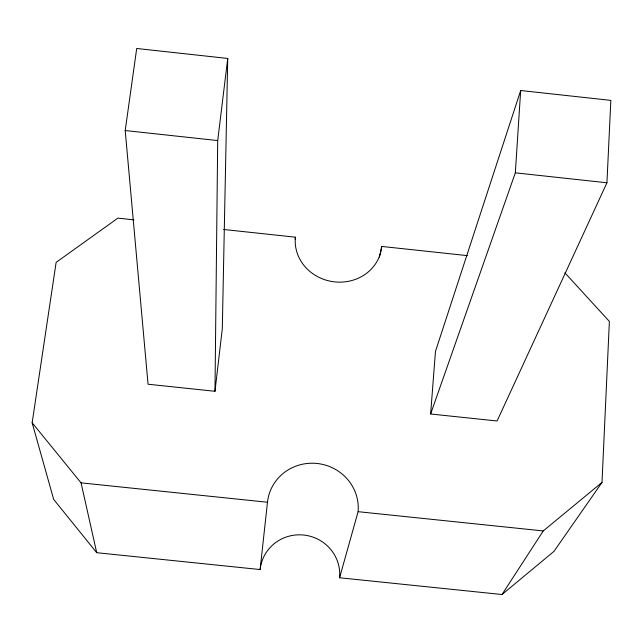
<?xml version="1.0" encoding="UTF-8"?>
<svg xmlns="http://www.w3.org/2000/svg" width="643" height="643" viewBox="0 0 643 643"><rect width="100%" height="100%" fill="white"/><g stroke="black" fill="none" stroke-linecap="round" stroke-linejoin="round"><path stroke-width="0.96" d="M214.979 391.282L217.704 140.568L227.735 58.449L136.702 48.482L125.208 130.545L148.051 384.233L214.979 391.282L222.301 328.734L227.735 58.449M133.848 219.834L117.886 218.122L56.126 262.384L32.15 422.772L53.682 499.426L96.715 552.699L260.118 569.553A39.954 39.062 11.9 0 1 303.649 535.032A39.954 39.062 11.9 0 1 339.584 577.76L502.014 594.518L553.993 551.34L602.001 482.427L609.379 321.42L564.819 272.745M606.936 182.773L610.85 100.38L520.677 90.51L435.48 351.351L430.625 413.996L497.087 420.996L606.936 182.773L515.332 172.838L430.625 413.996M515.332 172.838L520.677 90.51M295.185 239.172L295.402 237.179L223.595 229.471M260.118 569.553L267.472 502.247A45.573 44.021 11.4 0 1 317.007 463.466A45.573 44.021 11.4 0 1 358.095 511.675L543.239 530.933L602.001 482.427M379.386 257.168L381.709 246.438L467.397 255.633M339.584 577.76L358.095 511.675M502.014 594.518L543.239 530.933M32.15 422.772L81.058 482.853L267.472 502.247M125.208 130.545L217.704 140.568M81.058 482.853L96.715 552.699M381.709 246.438A43.419 39.954 9.3 0 1 334.657 281.883A43.419 39.954 9.3 0 1 295.402 237.179"/></g></svg>
